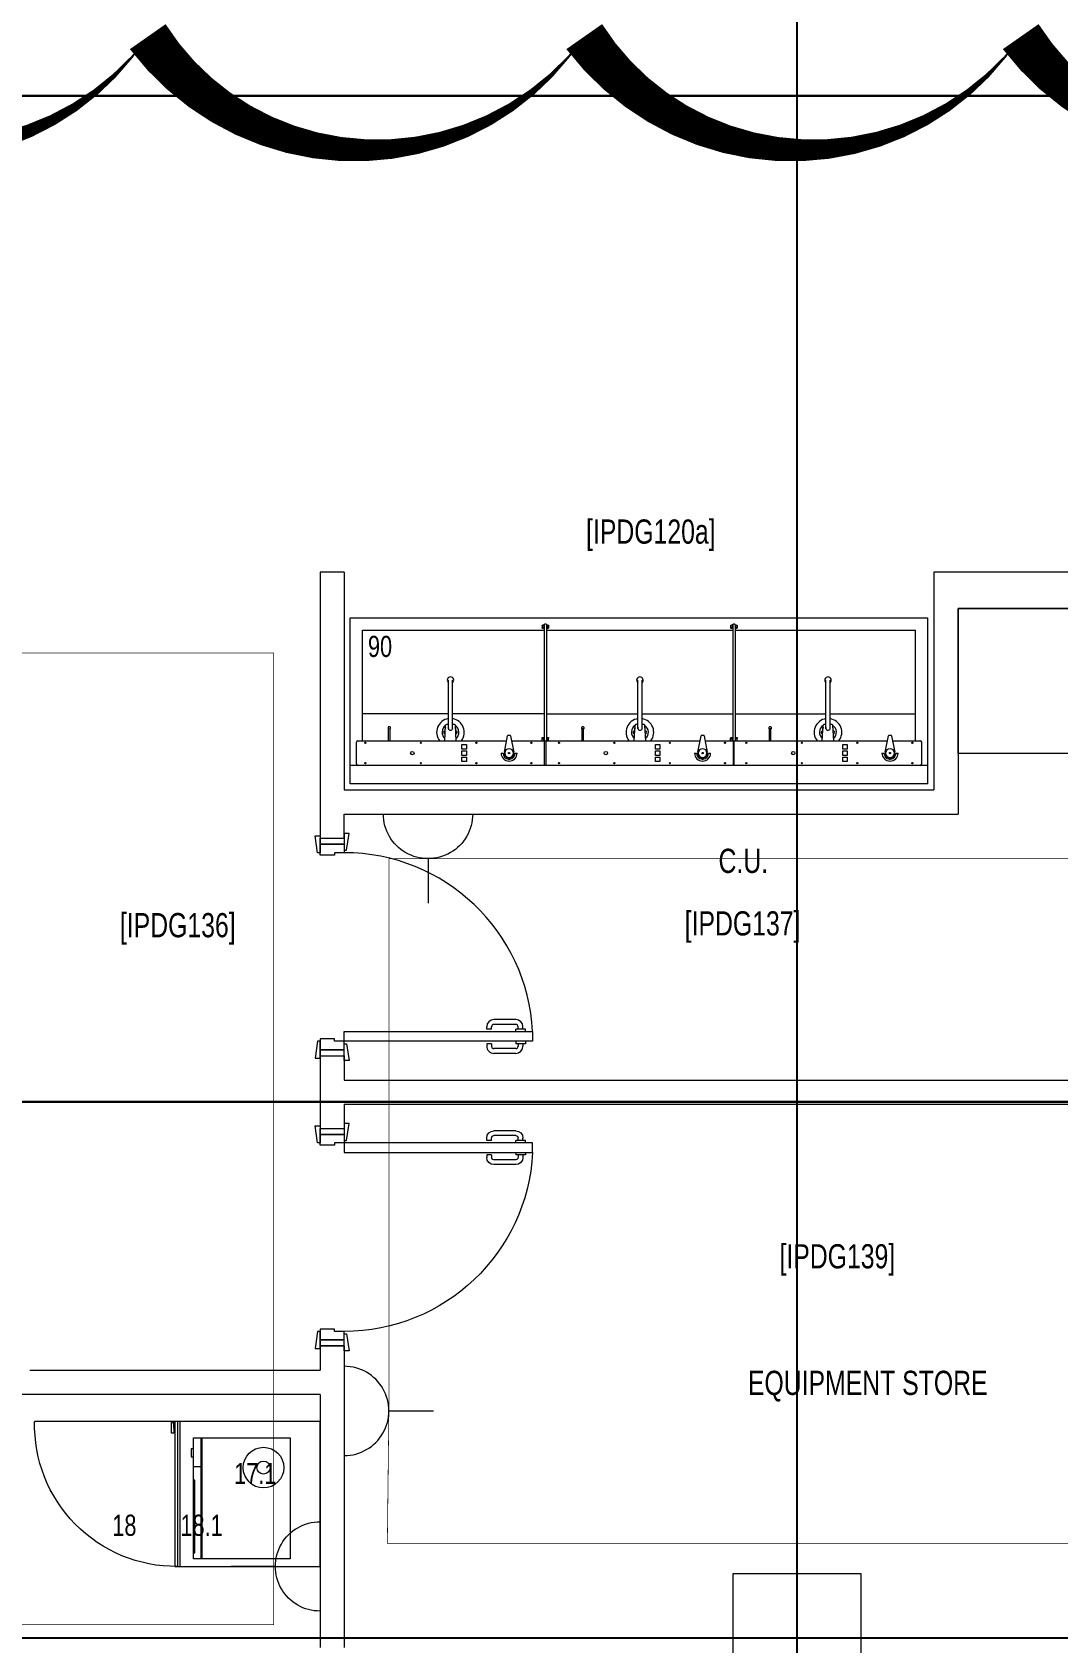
# Model space of a CAD drawing. Header units: metres. Extents: x 75097 to 220695, y -1557923 to -1361206.
# Drawn here: x 134001 to 138241, y -1411508 to -1404848 of the extents above; entities that cross this region are included whole.
import ezdxf

# ---------------------------------------------------------------- set-up
doc = ezdxf.new("R2010")
doc.units = ezdxf.units.M
doc.layers.get('0').update_dxf_attribs({"lineweight": 0})
for name, color, linetype, lineweight in [('A-100 - Copy$0$72_EGR_BASE_TEXT', 8, 'Continuous', 0), ('A-100 - Copy$0$Medical Equipment and Furniture', 8, 'Continuous', 0), ('A-100 - Copy$0$Medical Equipment and Furniture1', 8, 'Continuous', 5), ('A-100 - Copy$0$SANIT', 8, 'Continuous', 0), ('A-100 - Copy$0$Structure', 8, 'Continuous', 9), ('A-100 - Copy$0$Walls', 8, 'Continuous', 0), ('A-100 - Copy$0$Wooden Joinery', 8, 'Continuous', 0), ('E-LG', 245, 'Continuous', 30)]:
    doc.layers.add(name, color=color, linetype=linetype, lineweight=lineweight)
doc.layers.add('A-100 - Copy$0$axes', color=8, linetype='Continuous')
doc.layers.add('E-POWR', color=7, linetype='Continuous', lineweight=9, true_color=0x4e7e3e)
doc.layers.add('REV 01', color=7, linetype='Continuous', lineweight=0, true_color=0xe41b4d)
doc.styles.add('A-100 - Copy$0$X3G_ENTITY_257CFD', font='swisscl.ttf', dxfattribs={"height": 200})
doc.styles.add('A-100 - Copy$0$X3G_ENTITY_2587EA', font='swisscl.ttf', dxfattribs={"height": 200})

# ---------------------------------------------------------------- blocks, each defined once
blk = doc.blocks.new('NORMAL SOCKET')
at = {"layer": 'E-POWR'}
for p, q in [((0, 308), (0, 615)), ((-308, 0), (308, 0))]:
    blk.add_line(p, q, dxfattribs=at)
blk.add_ellipse((0, 0), major_axis=(33, 306), ratio=1, start_param=4.81904, end_param=7.960633, dxfattribs=at)
blk = doc.blocks.new('A-100 - Copy$0$Scrub')
at = {"layer": 'A-100 - Copy$0$SANIT'}
for p, q in [((-781500.9, -331908.5, 0), (-779112.9, -331908.5, 0)), ((-781500.9, -332594.4, 0), (-781500.9, -331908.5, 0)), ((-780707.7, -331940.4, 0), (-780707.7, -331949.1, 0)), ((-780701.3, -331940.4, 0), (-780701.3, -331949.1, 0)), ((-780699.1, -331937.3, 0), (-780699.1, -332416.6, 0)), ((-780689.6, -331937.3, 0), (-780689.6, -332416.6, 0)), ((-780687.3, -331940.4, 0), (-780687.3, -331949.1, 0)), ((-780681, -331940.4, 0), (-780681, -331949.1, 0)), ((-779928.2, -331940.4, 0), (-779928.2, -331949.1, 0)), ((-779921.9, -331940.4, 0), (-779921.9, -331949.1, 0)), ((-779919.6, -331937.3, 0), (-779919.6, -332416.6, 0)), ((-779910.1, -331937.3, 0), (-779910.1, -332416.6, 0)), ((-779907.9, -331940.4, 0), (-779907.9, -331949.1, 0)), ((-779901.5, -331940.4, 0), (-779901.5, -331949.1, 0)), ((-779112.9, -332594.4, 0), (-779112.9, -331908.5, 0)), ((-781450.1, -332416.6, 0), (-781450.1, -331959.3, 0)), ((-781450.1, -331959.3, 0), (-780699.1, -331959.3, 0)), ((-780689.6, -331959.3, 0), (-779919.6, -331959.3, 0)), ((-779910.1, -331959.3, 0), (-779163.7, -331959.3, 0)), ((-779163.7, -332416.6, 0), (-779163.7, -331959.3, 0)), ((-781095.3, -332366.9, 0), (-781095.3, -332166, 0)), ((-781077.8, -332366.3, 0), (-781077.8, -332166, 0)), ((-780312.1, -332366.9, 0), (-780312.1, -332166, 0)), ((-780294.6, -332366.3, 0), (-780294.6, -332166, 0)), ((-779534.5, -332366.9, 0), (-779534.5, -332166, 0)), ((-779517, -332366.3, 0), (-779517, -332166, 0)), ((-781095.3, -332305.4, 0), (-781450.1, -332305.4, 0)), ((-781110.3, -332416.6, 0), (-781106.6, -332352.1, 0)), ((-781095.3, -332349.1, 0), (-781103.4, -332349.1, 0)), ((-780699.1, -332305.4, 0), (-781077.8, -332305.4, 0)), ((-781069.7, -332349.1, 0), (-781077.8, -332349.1, 0)), ((-781062.8, -332416.6, 0), (-781066.5, -332352.1, 0)), ((-780689.6, -332305.4, 0), (-780312.1, -332305.4, 0)), ((-780327.1, -332416.6, 0), (-780323.4, -332352.1, 0)), ((-780312.1, -332349.1, 0), (-780320.2, -332349.1, 0)), ((-780294.6, -332305.4, 0), (-779919.6, -332305.4, 0)), ((-780286.5, -332349.1, 0), (-780294.6, -332349.1, 0)), ((-780279.6, -332416.6, 0), (-780283.3, -332352.1, 0)), ((-779910.1, -332305.4, 0), (-779534.5, -332305.4, 0)), ((-779549.5, -332416.6, 0), (-779545.8, -332352.1, 0)), ((-779534.5, -332349.1, 0), (-779542.6, -332349.1, 0)), ((-779517, -332305.4, 0), (-779163.7, -332305.4, 0)), ((-779508.9, -332349.1, 0), (-779517, -332349.1, 0)), ((-779502, -332416.6, 0), (-779505.7, -332352.1, 0)), ((-781469.2, -332416.6, 0), (-780854.7, -332416.6, 0)), ((-781343, -332416.6, 0), (-781343, -332364.5, 0)), ((-781336.7, -332416.6, 0), (-781336.7, -332364.5, 0)), ((-780863.9, -332463.6, 0), (-780850.7, -332395.7, 0)), ((-780839.5, -332394.6, 0), (-780849.3, -332394.6, 0)), ((-780838.1, -332395.7, 0), (-780824.9, -332463.6, 0)), ((-780834.1, -332416.6, 0), (-780698.2, -332416.6, 0)), ((-780707.7, -332415.1, 0), (-780707.7, -332405.2, 0)), ((-780701, -332415.1, 0), (-780701, -332405.2, 0)), ((-780699.1, -332416.6, 0), (-780689.6, -332416.6, 0)), ((-780697.8, -332518.2, 0), (-780697.8, -332416.6, 0)), ((-780690.9, -332518.2, 0), (-780690.9, -332416.6, 0)), ((-780690.4, -332416.6, 0), (-780054.5, -332416.6, 0)), ((-780687.3, -332415.1, 0), (-780687.3, -332405.2, 0)), ((-780680.7, -332415.1, 0), (-780680.7, -332405.2, 0)), ((-780542.8, -332416.6, 0), (-780542.8, -332364.5, 0)), ((-780536.4, -332416.6, 0), (-780536.4, -332364.5, 0)), ((-780063.6, -332463.6, 0), (-780050.5, -332395.7, 0)), ((-780039.3, -332394.6, 0), (-780049.1, -332394.6, 0)), ((-780037.9, -332395.7, 0), (-780024.7, -332463.6, 0)), ((-780033.8, -332416.6, 0), (-779919.5, -332416.6, 0)), ((-779928.2, -332415.1, 0), (-779928.2, -332405.2, 0)), ((-779921.6, -332415.1, 0), (-779921.6, -332405.2, 0)), ((-779919.6, -332416.6, 0), (-779910.1, -332416.6, 0)), ((-779916, -332518.2, 0), (-779916, -332416.6, 0)), ((-779915.6, -332416.6, 0), (-779279.7, -332416.6, 0)), ((-779913.2, -332518.2, 0), (-779913.2, -332416.6, 0)), ((-779907.9, -332415.1, 0), (-779907.9, -332405.2, 0)), ((-779901.2, -332415.1, 0), (-779901.2, -332405.2, 0)), ((-779768, -332416.6, 0), (-779768, -332364.5, 0)), ((-779761.6, -332416.6, 0), (-779761.6, -332364.5, 0)), ((-779288.8, -332463.6, 0), (-779275.6, -332395.7, 0)), ((-779264.4, -332394.6, 0), (-779274.2, -332394.6, 0)), ((-779263.1, -332395.7, 0), (-779249.9, -332463.6, 0)), ((-779259, -332416.6, 0), (-779144.7, -332416.6, 0)), ((-781475.5, -332511.8, 0), (-781475.5, -332422.9, 0)), ((-781475.5, -332511.8, 0), (-781475.5, -332422.9, 0)), ((-781039.7, -332451, 0), (-781039.7, -332432.2, 0)), ((-781039.7, -332432.2, 0), (-781021, -332432.2, 0)), ((-781021, -332451, 0), (-781039.7, -332451, 0)), ((-781039.7, -332476.8, 0), (-781039.7, -332458, 0)), ((-781039.7, -332458, 0), (-781021, -332458, 0)), ((-781021, -332476.8, 0), (-781039.7, -332476.8, 0)), ((-781039.7, -332483.8, 0), (-781021, -332483.8, 0)), ((-781039.7, -332502.6, 0), (-781039.7, -332483.8, 0)), ((-781021, -332432.2, 0), (-781021, -332451, 0)), ((-781021, -332458, 0), (-781021, -332476.8, 0)), ((-781021, -332483.8, 0), (-781021, -332502.6, 0)), ((-780877.7, -332467.4, 0), (-780869.4, -332467.4, 0)), ((-780846.8, -332493, 0), (-780847.4, -332488, 0)), ((-780842, -332493, 0), (-780841.4, -332488, 0)), ((-780819.4, -332467.4, 0), (-780811.2, -332467.4, 0)), ((-780239.5, -332432.2, 0), (-780220.7, -332432.2, 0)), ((-780239.5, -332451, 0), (-780239.5, -332432.2, 0)), ((-780220.7, -332451, 0), (-780239.5, -332451, 0)), ((-780239.5, -332476.8, 0), (-780239.5, -332458, 0)), ((-780239.5, -332458, 0), (-780220.7, -332458, 0)), ((-780220.7, -332476.8, 0), (-780239.5, -332476.8, 0)), ((-780239.5, -332502.6, 0), (-780239.5, -332483.8, 0)), ((-780239.5, -332483.8, 0), (-780220.7, -332483.8, 0)), ((-780220.7, -332432.2, 0), (-780220.7, -332451, 0)), ((-780220.7, -332458, 0), (-780220.7, -332476.8, 0)), ((-780220.7, -332483.8, 0), (-780220.7, -332502.6, 0)), ((-780077.4, -332467.4, 0), (-780069.2, -332467.4, 0)), ((-780046.6, -332493, 0), (-780047.2, -332488, 0)), ((-780041.8, -332493, 0), (-780041.2, -332488, 0)), ((-780019.2, -332467.4, 0), (-780010.9, -332467.4, 0)), ((-779913.2, -332511.8, 0), (-779913.2, -332422.9, 0)), ((-779464.7, -332451, 0), (-779464.7, -332432.2, 0)), ((-779464.7, -332432.2, 0), (-779445.9, -332432.2, 0)), ((-779445.9, -332451, 0), (-779464.7, -332451, 0)), ((-779464.7, -332476.8, 0), (-779464.7, -332458, 0)), ((-779464.7, -332458, 0), (-779445.9, -332458, 0)), ((-779445.9, -332476.8, 0), (-779464.7, -332476.8, 0)), ((-779464.7, -332502.6, 0), (-779464.7, -332483.8, 0)), ((-779464.7, -332483.8, 0), (-779445.9, -332483.8, 0)), ((-779445.9, -332432.2, 0), (-779445.9, -332451, 0)), ((-779445.9, -332458, 0), (-779445.9, -332476.8, 0)), ((-779445.9, -332483.8, 0), (-779445.9, -332502.6, 0)), ((-779302.6, -332467.4, 0), (-779294.4, -332467.4, 0)), ((-779271.8, -332493, 0), (-779272.4, -332488, 0)), ((-779266.9, -332493, 0), (-779266.3, -332488, 0)), ((-779244.3, -332467.4, 0), (-779236.1, -332467.4, 0)), ((-779138.3, -332511.8, 0), (-779138.3, -332422.9, 0)), ((-779138.3, -332511.8, 0), (-779138.3, -332422.9, 0)), ((-779112.9, -332518.2, 0), (-781500.9, -332518.2, 0)), ((-781021, -332502.6, 0), (-781039.7, -332502.6, 0)), ((-780843, -332493.9, 0), (-780845.8, -332493.9, 0)), ((-780220.7, -332502.6, 0), (-780239.5, -332502.6, 0)), ((-780042.8, -332493.9, 0), (-780045.6, -332493.9, 0)), ((-779445.9, -332502.6, 0), (-779464.7, -332502.6, 0)), ((-779268, -332493.9, 0), (-779270.7, -332493.9, 0)), ((-779112.9, -332594.4, 0), (-781500.9, -332594.4, 0))]:
    blk.add_line(p, q, dxfattribs=at)
at = {"layer": 'A-100 - Copy$0$SANIT', "elevation": 0}
for points in [[(-780707.7, -331940.4), (-780707.4, -331939.3, -0.103098), (-780706.8, -331938.4, -0.092589), (-780705.7, -331937.8), (-780704.5, -331937.6)], [(-780704.5, -331937.6), (-780703.3, -331937.8, -0.092589), (-780702.3, -331938.4, -0.103098), (-780701.6, -331939.3), (-780701.3, -331940.4)], [(-780699.1, -331937.3), (-780698.7, -331935.7, -0.103098), (-780697.7, -331934.4, -0.092589), (-780696.2, -331933.5), (-780694.3, -331933.1), (-780692.5, -331933.5, -0.092589), (-780691, -331934.4, -0.103098), (-780689.9, -331935.7), (-780689.6, -331937.3)], [(-780687.3, -331940.4), (-780687.1, -331939.3, -0.103098), (-780686.4, -331938.4, -0.092589), (-780685.4, -331937.8), (-780684.2, -331937.6)], [(-780684.2, -331937.6), (-780682.9, -331937.8, -0.092589), (-780681.9, -331938.4, -0.103098), (-780681.2, -331939.3), (-780681, -331940.4)], [(-779928.2, -331940.4), (-779928, -331939.3, -0.103098), (-779927.3, -331938.4, -0.092589), (-779926.3, -331937.8), (-779925.1, -331937.6)], [(-779925.1, -331937.6), (-779923.8, -331937.8, -0.092589), (-779922.8, -331938.4, -0.103098), (-779922.1, -331939.3), (-779921.9, -331940.4)], [(-779919.6, -331937.3), (-779919.3, -331935.7, -0.103098), (-779918.3, -331934.4, -0.092589), (-779916.7, -331933.5), (-779914.9, -331933.1), (-779913, -331933.5, -0.092589), (-779911.5, -331934.4, -0.103098), (-779910.5, -331935.7), (-779910.1, -331937.3)], [(-779907.9, -331940.4), (-779907.6, -331939.3, -0.103098), (-779907, -331938.4, -0.092589), (-779905.9, -331937.8), (-779904.7, -331937.6)], [(-779904.7, -331937.6), (-779903.5, -331937.8, -0.092589), (-779902.5, -331938.4, -0.103098), (-779901.8, -331939.3), (-779901.5, -331940.4)], [(-780707.2, -332416.6, -0.044297), (-780707.4, -332416.1), (-780707.7, -332415.1)], [(-780701, -332415.1), (-780701.3, -332416.1, -0.044297), (-780701.6, -332416.6, -0.092589)], [(-780686.8, -332416.6, -0.044297), (-780687.1, -332416.1), (-780687.3, -332415.1)], [(-780680.7, -332415.1), (-780680.9, -332416.1, -0.044297), (-780681.2, -332416.6, -0.092589)], [(-779927.7, -332416.6, -0.044297), (-779928, -332416.1), (-779928.2, -332415.1)], [(-779921.6, -332415.1), (-779921.8, -332416.1, -0.044297), (-779922.1, -332416.6, -0.092589)], [(-779907.4, -332416.6, -0.044297), (-779907.6, -332416.1), (-779907.9, -332415.1)], [(-779901.2, -332415.1), (-779901.5, -332416.1, -0.044297), (-779901.8, -332416.6, -0.092589)]]:
    blk.add_lwpolyline(points, format="xyb", dxfattribs=at)
for points in [[(-780704.5, -331946.4), (-780703.3, -331946.6, -0.092589), (-780702.3, -331947.2, -0.103098), (-780701.6, -331948.1), (-780701.3, -331949.1), (-780701.6, -331950.2, -0.103098), (-780702.3, -331951.1, -0.092589), (-780703.3, -331951.7), (-780704.5, -331951.9), (-780705.7, -331951.7, -0.092589), (-780706.8, -331951.1, -0.103098), (-780707.4, -331950.2), (-780707.7, -331949.1), (-780707.4, -331948.1, -0.103098), (-780706.8, -331947.2, -0.092589), (-780705.7, -331946.6)], [(-780684.2, -331946.4), (-780682.9, -331946.6, -0.092589), (-780681.9, -331947.2, -0.103098), (-780681.2, -331948.1), (-780681, -331949.1), (-780681.2, -331950.2, -0.103098), (-780681.9, -331951.1, -0.092589), (-780682.9, -331951.7), (-780684.2, -331951.9), (-780685.4, -331951.7, -0.092589), (-780686.4, -331951.1, -0.103098), (-780687.1, -331950.2), (-780687.3, -331949.1), (-780687.1, -331948.1, -0.103098), (-780686.4, -331947.2, -0.092589), (-780685.4, -331946.6)], [(-779925.1, -331946.4), (-779923.8, -331946.6, -0.092589), (-779922.8, -331947.2, -0.103098), (-779922.1, -331948.1), (-779921.9, -331949.1), (-779922.1, -331950.2, -0.103098), (-779922.8, -331951.1, -0.092589), (-779923.8, -331951.7), (-779925.1, -331951.9), (-779926.3, -331951.7, -0.092589), (-779927.3, -331951.1, -0.103098), (-779928, -331950.2), (-779928.2, -331949.1), (-779928, -331948.1, -0.103098), (-779927.3, -331947.2, -0.092589), (-779926.3, -331946.6)], [(-779904.7, -331946.4), (-779903.5, -331946.6, -0.092589), (-779902.5, -331947.2, -0.103098), (-779901.8, -331948.1), (-779901.5, -331949.1), (-779901.8, -331950.2, -0.103098), (-779902.5, -331951.1, -0.092589), (-779903.5, -331951.7), (-779904.7, -331951.9), (-779905.9, -331951.7, -0.092589), (-779907, -331951.1, -0.103098), (-779907.6, -331950.2), (-779907.9, -331949.1), (-779907.6, -331948.1, -0.103098), (-779907, -331947.2, -0.092589), (-779905.9, -331946.6)], [(-780704.4, -332408.1), (-780705.7, -332407.9, -0.092589), (-780706.7, -332407.3, -0.103098), (-780707.4, -332406.3), (-780707.7, -332405.2), (-780707.4, -332404.1, -0.103098), (-780706.7, -332403.2, -0.092589), (-780705.7, -332402.6), (-780704.4, -332402.4), (-780703.1, -332402.6, -0.092589), (-780702, -332403.2, -0.103098), (-780701.3, -332404.1), (-780701, -332405.2), (-780701.3, -332406.3, -0.103098), (-780702, -332407.3, -0.092589), (-780703.1, -332407.9)], [(-780684, -332408.1), (-780685.3, -332407.9, -0.092589), (-780686.4, -332407.3, -0.103098), (-780687.1, -332406.3), (-780687.3, -332405.2), (-780687.1, -332404.1, -0.103098), (-780686.4, -332403.2, -0.092589), (-780685.3, -332402.6), (-780684, -332402.4), (-780682.7, -332402.6, -0.092589), (-780681.7, -332403.2, -0.103098), (-780680.9, -332404.1), (-780680.7, -332405.2), (-780680.9, -332406.3, -0.103098), (-780681.7, -332407.3, -0.092589), (-780682.7, -332407.9)], [(-779924.9, -332408.1), (-779926.2, -332407.9, -0.092589), (-779927.3, -332407.3, -0.103098), (-779928, -332406.3), (-779928.2, -332405.2), (-779928, -332404.1, -0.103098), (-779927.3, -332403.2, -0.092589), (-779926.2, -332402.6), (-779924.9, -332402.4), (-779923.6, -332402.6, -0.092589), (-779922.6, -332403.2, -0.103098), (-779921.8, -332404.1), (-779921.6, -332405.2), (-779921.8, -332406.3, -0.103098), (-779922.6, -332407.3, -0.092589), (-779923.6, -332407.9)], [(-779904.6, -332408.1), (-779905.9, -332407.9, -0.092589), (-779906.9, -332407.3, -0.103098), (-779907.6, -332406.3), (-779907.9, -332405.2), (-779907.6, -332404.1, -0.103098), (-779906.9, -332403.2, -0.092589), (-779905.9, -332402.6), (-779904.6, -332402.4), (-779903.3, -332402.6, -0.092589), (-779902.2, -332403.2, -0.103098), (-779901.5, -332404.1), (-779901.2, -332405.2), (-779901.5, -332406.3, -0.103098), (-779902.2, -332407.3, -0.092589), (-779903.3, -332407.9)]]:
    blk.add_lwpolyline(points, format="xyb", close=True, dxfattribs=at)
at = {"layer": 'A-100 - Copy$0$SANIT'}
for centre, radius in [((-781438.5, -332425.3, 0), 2.55), ((-781244.4, -332467.4, 0), 7.03), ((-781209.1, -332425.3, 0), 2.55), ((-780979.7, -332425.3, 0), 2.55), ((-780844.4, -332467.4, 0), 2.54), ((-780752, -332425.3, 0), 2.55), ((-780638.3, -332425.3, 0), 2.55), ((-780444.2, -332467.4, 0), 7.03), ((-780408.9, -332425.3, 0), 2.55), ((-780179.5, -332425.3, 0), 2.55), ((-780044.2, -332467.4, 0), 2.54), ((-779951.7, -332425.3, 0), 2.55), ((-779863.5, -332425.3, 0), 2.55), ((-779669.4, -332467.4, 0), 7.03), ((-779634.1, -332425.3, 0), 2.55), ((-779404.7, -332425.3, 0), 2.55), ((-779269.3, -332467.4, 0), 2.54), ((-779176.9, -332425.3, 0), 2.55), ((-781438.5, -332509.4, 0), 2.55), ((-781209.1, -332509.4, 0), 2.55), ((-780979.7, -332509.4, 0), 2.55), ((-780752, -332509.4, 0), 2.55), ((-780638.3, -332509.4, 0), 2.55), ((-780408.9, -332509.4, 0), 2.55), ((-780179.5, -332509.4, 0), 2.55), ((-779951.7, -332509.4, 0), 2.55), ((-779863.5, -332509.4, 0), 2.55), ((-779634.1, -332509.4, 0), 2.55), ((-779404.7, -332509.4, 0), 2.55), ((-779176.9, -332509.4, 0), 2.55)]:
    blk.add_circle(centre, radius, dxfattribs=at)
for centre, radius, start, end in [((-781086.6, -332166.2, 0), 13.5, 310.37851, 229.62149), ((-780303.4, -332166.2, 0), 13.5, 310.37851, 229.62149), ((-779525.7, -332166.2, 0), 13.5, 310.37851, 229.62149), ((-781086.7, -332381.6, 0), 57.2, 98.70101, 217.73426), ((-781086.7, -332381.6, 0), 34.9, 124.87267, 228.46314), ((-781103.4, -332352.3, 0), 3.18, 90, 176.6679), ((-781086.7, -332381.6, 0), 34.9, 104.33235, 111.53683), ((-781086.7, -332381.6, 0), 57.2, 322.26574, 81.11222), ((-781086.7, -332381.6, 0), 34.9, 68.46317, 75.3557), ((-781069.7, -332352.3, 0), 3.18, 3.3321, 90), ((-781086.7, -332381.6, 0), 34.9, 311.92159, 54.74261), ((-780303.4, -332381.6, 0), 57.2, 98.70101, 217.73426), ((-780303.4, -332381.6, 0), 34.9, 124.87267, 228.46314), ((-780320.2, -332352.3, 0), 3.18, 90, 176.6679), ((-780303.4, -332381.6, 0), 34.9, 104.33235, 111.53683), ((-780303.4, -332381.6, 0), 57.2, 322.26574, 81.11222), ((-780303.4, -332381.6, 0), 34.9, 68.46317, 75.3557), ((-780286.5, -332352.3, 0), 3.18, 3.3321, 90), ((-780303.4, -332381.6, 0), 34.9, 311.92159, 54.74261), ((-779525.8, -332381.6, 0), 57.2, 98.70101, 217.73426), ((-779525.8, -332381.6, 0), 34.9, 124.87267, 228.46314), ((-779542.6, -332352.3, 0), 3.18, 90, 176.6679), ((-779525.8, -332381.6, 0), 34.9, 104.33235, 111.53683), ((-779525.8, -332381.6, 0), 57.2, 322.26574, 81.11222), ((-779525.8, -332381.6, 0), 34.9, 68.46317, 75.3557), ((-779508.9, -332352.3, 0), 3.18, 3.3321, 90), ((-779525.8, -332381.6, 0), 34.9, 311.92159, 54.74261), ((-781469.2, -332422.9, 0), 6.35, 90, 180), ((-781339.8, -332363.8, 0), 5.43, 305.75482, 234.24518), ((-781109.3, -332381.6, 0), 5.67, 76.70082, 276.63499), ((-781102.7, -332365.6, 0), 5.67, 142.70905, 210.62676), ((-781086.7, -332363.8, 0), 9.19, 160.16631, 16.11366), ((-781070.7, -332365.6, 0), 5.67, 332.85747, 33.80673), ((-781064, -332381.6, 0), 5.67, 265.24562, 101.41857), ((-780849.3, -332396, 0), 1.41, 90, 169.01197), ((-780839.5, -332396, 0), 1.41, 10.98803, 90), ((-780539.6, -332363.8, 0), 5.43, 305.75482, 234.24518), ((-780326.1, -332381.6, 0), 5.67, 76.70082, 276.63499), ((-780319.4, -332365.6, 0), 5.67, 142.70905, 210.62676), ((-780303.4, -332363.8, 0), 9.19, 160.16631, 16.11366), ((-780287.4, -332365.6, 0), 5.67, 332.85747, 33.80673), ((-780280.8, -332381.6, 0), 5.67, 265.24562, 101.41857), ((-780049.1, -332396, 0), 1.41, 90, 169.01197), ((-780039.3, -332396, 0), 1.41, 10.98803, 90), ((-779764.8, -332363.8, 0), 5.43, 305.75482, 234.24518), ((-779548.5, -332381.6, 0), 5.67, 76.70082, 276.63499), ((-779541.8, -332365.6, 0), 5.67, 142.70905, 210.62676), ((-779525.8, -332363.8, 0), 9.19, 160.16631, 16.11366), ((-779509.8, -332365.6, 0), 5.67, 332.85747, 33.80673), ((-779503.2, -332381.6, 0), 5.67, 265.24562, 101.41857), ((-779274.2, -332396, 0), 1.41, 90, 169.01197), ((-779264.4, -332396, 0), 1.41, 10.98803, 90), ((-779144.7, -332422.9, 0), 6.35, 0, 90), ((-780844.4, -332467.4, 0), 33.2, 180, 0), ((-780844.4, -332467.4, 0), 25, 180, 264.24334), ((-780844.4, -332467.4, 0), 19.8, 169.01197, 257.99605), ((-780844.4, -332467.4, 0), 18.1, 270, 269.68625), ((-780848.8, -332488.2, 0), 1.41, 6.77737, 77.99605), ((-780844.4, -332467.4, 0), 25, 275.75666, 0), ((-780840, -332488.2, 0), 1.41, 102.00395, 173.22263), ((-780844.4, -332467.4, 0), 19.8, 282.00395, 10.98803), ((-780044.2, -332467.4, 0), 33.2, 180, 0), ((-780044.2, -332467.4, 0), 25, 180, 264.24334), ((-780044.2, -332467.4, 0), 19.8, 169.01197, 257.99605), ((-780044.2, -332467.4, 0), 18.1, 270, 269.68625), ((-780048.6, -332488.2, 0), 1.41, 6.77737, 77.99605), ((-780044.2, -332467.4, 0), 25, 275.75666, 0), ((-780039.8, -332488.2, 0), 1.41, 102.00395, 173.22263), ((-780044.2, -332467.4, 0), 19.8, 282.00395, 10.98803), ((-779269.3, -332467.4, 0), 33.2, 180, 0), ((-779269.3, -332467.4, 0), 25, 180, 264.24334), ((-779269.3, -332467.4, 0), 19.8, 169.01197, 257.99605), ((-779269.3, -332467.4, 0), 18.1, 270, 269.68625), ((-779273.8, -332488.2, 0), 1.41, 6.77737, 77.99605), ((-779269.3, -332467.4, 0), 25, 275.75666, 0), ((-779264.9, -332488.2, 0), 1.41, 102.00395, 173.22263), ((-779269.3, -332467.4, 0), 19.8, 282.00395, 10.98803), ((-781469.2, -332511.8, 0), 6.35, 180, 270), ((-780845.8, -332492.9, 0), 1.05, 182.39678, 270), ((-780843, -332492.9, 0), 1.05, 270, 357.60322), ((-780045.6, -332492.9, 0), 1.05, 182.39678, 270), ((-780042.8, -332492.9, 0), 1.05, 270, 357.60322), ((-779270.7, -332492.9, 0), 1.05, 182.39678, 270), ((-779268, -332492.9, 0), 1.05, 270, 357.60322), ((-779144.7, -332511.8, 0), 6.35, 270, 0)]:
    blk.add_arc(centre, radius, start, end, dxfattribs=at)
blk = doc.blocks.new('A-100 - Copy$0$MICROWAVE')
at = {"layer": 'A-100 - Copy$0$Medical Equipment and Furniture1'}
for p, q in [((35.6435, -3.5463), (35.6435, -3.9463)), ((36.1435, -3.5463), (35.6435, -3.5463)), ((35.6435, -3.5771), (36.1435, -3.5771)), ((35.6435, -3.5783), (36.1435, -3.5783)), ((35.6435, -3.5796), (36.1435, -3.5796)), ((35.6435, -3.5808), (36.1435, -3.5808)), ((35.6883, -3.5368), (35.7218, -3.5368)), ((35.6883, -3.5463), (35.6883, -3.5368)), ((35.7218, -3.5463), (35.6883, -3.5463)), ((35.7218, -3.5368), (35.7218, -3.5463)), ((35.7624, -3.5463), (35.7624, -3.5771)), ((35.818, -3.5463), (36.1181, -3.5463)), ((35.818, -3.5523), (35.818, -3.5463)), ((36.1181, -3.5523), (35.818, -3.5523)), ((36.1181, -3.5463), (36.1181, -3.5523)), ((36.1435, -3.9463), (36.1435, -3.5463)), ((35.6435, -3.9463), (36.1435, -3.9463))]:
    blk.add_line(p, q, dxfattribs=at)
blk = doc.blocks.new('A-100 - Copy$0$UNDER COUNTER FRIDGE')
at = {"layer": 'A-100 - Copy$0$Medical Equipment and Furniture1', "ltscale": 10}
blk.add_line((35.575, -3.49), (35.575, -2.89), dxfattribs=at)
at = {"layer": 'A-100 - Copy$0$Medical Equipment and Furniture1'}
for p, q in [((35.575, -3.47), (36.175, -3.47)), ((35.575, -4.07), (35.575, -3.47)), ((35.575, -3.48), (36.175, -3.48)), ((35.575, -3.49), (36.175, -3.49)), ((36.175, -3.47), (36.175, -4.07)), ((36.175, -4.07), (35.575, -4.07))]:
    blk.add_line(p, q, dxfattribs=at)
for points in [[(35.58, -3.4648), (35.6243, -3.4648), (35.6243, -3.4564), (35.58, -3.4564)], [(35.58, -3.47), (35.6031, -3.47), (35.6031, -3.4648), (35.58, -3.4648)]]:
    blk.add_lwpolyline(points, close=True, dxfattribs=at)
at = {"layer": 'A-100 - Copy$0$Medical Equipment and Furniture1', "ltscale": 10}
blk.add_arc((35.5899, -3.475), 0.5852, 359.51044, 91.45249, dxfattribs=at)
blk = doc.blocks.new('A-100 - Copy$0$A$C72370EFE')
at = {"layer": 'A-100 - Copy$0$Wooden Joinery'}
for p, q in [((-0.01, -0.04), (-0.02, -0.04)), ((-0.01, -0.06), (-0.02, -0.06)), ((-0.01, -0.03), (-0.01, -0.07)), ((0, -0.03), (-0.01, -0.03)), ((0.04, -0.03), (0.05, -0.03)), ((0.05, -0.03), (0.05, -0.07)), ((0.05, -0.04), (0.06, -0.04)), ((0.05, -0.06), (0.06, -0.06)), ((-0.05, -0.07), (-0.05, -0.16)), ((-0.03, -0.07), (-0.03, -0.16)), ((0, -0.07), (-0.01, -0.07)), ((0.04, -0.07), (0.05, -0.07)), ((0.07, -0.07), (0.07, -0.16)), ((0.09, -0.07), (0.09, -0.16)), ((-0.01, -0.17), (-0.02, -0.17)), ((-0.01, -0.19), (-0.02, -0.19)), ((-0.01, -0.17), (-0.01, -0.19)), ((0.05, -0.17), (0.06, -0.17)), ((0.05, -0.17), (0.05, -0.19)), ((0.05, -0.19), (0.06, -0.19))]:
    blk.add_line(p, q, dxfattribs=at)
for centre, radius, start, end in [((-0.02, -0.07), 0.03, 90, 180), ((-0.02, -0.07), 0.01, 90, 180), ((0.06, -0.07), 0.03, 0, 90), ((0.06, -0.07), 0.01, 0, 90), ((-0.02, -0.16), 0.03, 180, 270), ((-0.02, -0.16), 0.01, 180, 270), ((0.06, -0.16), 0.01, 270, 0), ((0.06, -0.16), 0.03, 270, 0)]:
    blk.add_arc(centre, radius, start, end, dxfattribs=at)
blk = doc.blocks.new('A-100 - Copy$0$A$C41DF7AD3')
at = {"layer": 'A-100 - Copy$0$Wooden Joinery', "elevation": 0}
for points in [[(820, 780), (820, 1559), (860, 1559), (860, 780)], [(70, 780), (70, 790), (0, 800), (0, 780)], [(870, 780), (870, 790), (940, 800), (940, 780)], [(80, 680), (80, 670), (10, 660), (10, 680)], [(860, 680), (860, 670), (930, 660), (930, 680)]]:
    blk.add_lwpolyline(points, close=True, dxfattribs=at)
for points in [[(45, 780), (45, 680), (20, 680), (20, 780), (45, 780)], [(45, 780), (80, 780), (80, 740), (90, 740), (90, 680), (45, 680), (45, 780)], [(895, 780), (860, 780), (860, 740), (850, 740), (850, 680), (895, 680), (895, 780)], [(895, 780), (895, 680), (920, 680), (920, 780), (895, 780)]]:
    blk.add_lwpolyline(points, dxfattribs=at)
at = {"layer": 'A-100 - Copy$0$Wooden Joinery'}
blk.add_arc((860, 780, 0), 780, 92.9397, 180, dxfattribs=at)
at = {"layer": 'A-100 - Copy$0$Wooden Joinery', "xscale": 999.9999999998856, "yscale": 999.9999999998856, "zscale": 999.9999999998856}
blk.add_blockref('A-100 - Copy$0$A$C72370EFE', (820, 1559, 0), dxfattribs=at)
blk = doc.blocks.new('A-100 - Copy')
at = {"layer": 'A-100 - Copy$0$axes'}
for p, q in [((137163.3, -1477297.4, 0), (137163.3, -1387547.7, 0)), ((178940.3, -1411488.2, 2.4), (95846.6, -1411488.2, 2.4))]:
    blk.add_line(p, q, dxfattribs=at)
at = {"layer": 'A-100 - Copy$0$Medical Equipment and Furniture', "elevation": 0}
blk.add_lwpolyline([(137828.9, -1407230.6), (138928.9, -1407230.6), (138928.9, -1407830.6), (137828.9, -1407830.6), (137828.9, -1407230.6)], dxfattribs=at)
at = {"layer": 'A-100 - Copy$0$Medical Equipment and Furniture'}
for radius in [84, 27.1]:
    blk.add_circle((134957.2, -1410783.6), radius, dxfattribs=at)
at = {"layer": 'A-100 - Copy$0$Structure', "elevation": 0}
blk.add_lwpolyline([(136898.3, -1411752.7), (137428.3, -1411752.7), (137428.3, -1411222.7), (136898.3, -1411222.7)], close=True, dxfattribs=at)
at = {"layer": 'A-100 - Copy$0$Walls'}
for p, q in [((135290.9, -1407080.6, 0), (135190.9, -1407080.6, 0)), ((135190.9, -1407080.6, 0), (135190.9, -1408180.6, 0)), ((135290.9, -1407080.6, 0), (135290.9, -1407980.6, 0)), ((139763.3, -1407080.6, 0), (137728.9, -1407080.6, 0)), ((137728.9, -1407080.6, 0), (137728.9, -1407980.6, 0)), ((139513.3, -1407230.6, 0), (137828.9, -1407230.6, 0)), ((137828.9, -1407230.6, 0), (137828.9, -1408080.6, 0)), ((135290.9, -1407980.6, 0), (137728.9, -1407980.6, 0)), ((135290.9, -1408080.6, 0), (137828.9, -1408080.6, 0)), ((135290.9, -1408180.6, 0), (135290.9, -1408080.6, 0)), ((135190.9, -1408180.6, 0), (135290.9, -1408180.6, 0)), ((135190.9, -1409080.6, 0), (135290.9, -1409080.6, 0)), ((135190.9, -1409080.6, 0), (135190.9, -1409380.6, 0)), ((135290.9, -1409080.6, 0), (135290.9, -1409180.6, 0)), ((135290.9, -1409180.6, 0), (139513.3, -1409180.6, 0)), ((135290.9, -1409280.6, 0), (139513.3, -1409280.6, 0)), ((135290.9, -1409280.6, 0), (135290.9, -1409380.6, 0)), ((135190.9, -1409380.6, 0), (135290.9, -1409380.6, 0)), ((135190.9, -1410280.6, 0), (135290.9, -1410280.6, 0)), ((135190.9, -1410280.6, 0), (135190.9, -1410380.6, 0)), ((135290.9, -1410280.6, 0), (135190.9, -1410280.6, 0)), ((135290.9, -1410280.6, 0), (135290.9, -1411527.7, 0)), ((133990.9, -1410380.6, 0), (135190.9, -1410380.6, 0)), ((135190.9, -1410480.6, 0), (133890.9, -1410480.6, 0)), ((135190.9, -1410480.6, 0), (135190.9, -1411527.7, 0))]:
    blk.add_line(p, q, dxfattribs=at)
at = {"layer": 'A-100 - Copy$0$Medical Equipment and Furniture'}
blk.add_blockref('A-100 - Copy$0$Scrub', (916816.9, -1075361.2, 0), dxfattribs=at)
at = {"layer": 'A-100 - Copy$0$Medical Equipment and Furniture', "xscale": -1000.000000000003, "yscale": 1000.000000000003, "zscale": 1000, "rotation": 90}
for name in ['A-100 - Copy$0$UNDER COUNTER FRIDGE', 'A-100 - Copy$0$MICROWAVE']:
    blk.add_blockref(name, (131120.9, -1375017.2, 0), dxfattribs=at)
at = {"layer": 'A-100 - Copy$0$Wooden Joinery', "rotation": 270}
blk.add_blockref('A-100 - Copy$0$A$C41DF7AD3', (134510.9, -1408160.6, 0), dxfattribs=at)
at = {"layer": 'A-100 - Copy$0$Wooden Joinery', "xscale": -1, "rotation": 270}
blk.add_blockref('A-100 - Copy$0$A$C41DF7AD3', (134510.9, -1410300.6, 0), dxfattribs=at)
at = {"layer": 'A-100 - Copy$0$72_EGR_BASE_TEXT', "char_height": 100, "attachment_point": 2, "style": 'A-100 - Copy$0$X3G_ENTITY_2587EA'}
for s, insert in [('[IPDG120a]', (136558.6, -1406862.6)), ('C.U.', (136941, -1408224.3, 0)), ('[IPDG137]', (136937.9, -1408482.9)), ('[IPDG136]', (134602.6, -1408490.3)), ('[IPDG139]', (137329.9, -1409859.6, 0)), ('EQUIPMENT STORE', (137455.5, -1410383.1, 0))]:
    blk.add_mtext(s, dxfattribs=dict(at, insert=insert))
at = {"layer": 'A-100 - Copy$0$Medical Equipment and Furniture', "char_height": 87.47, "attachment_point": 2, "style": 'A-100 - Copy$0$X3G_ENTITY_257CFD'}
for s, insert in [('90', (135438.9, -1407343.8, -0.9)), ('17.1', (134923.1, -1410764.2, 0)), ('18', (134382, -1410978.3, 0)), ('18.1', (134701, -1410978.3, 0))]:
    blk.add_mtext(s, dxfattribs=dict(at, insert=insert))

msp = doc.modelspace()

# ---------------------------------------------------------------- linework, layer by layer
at = {"layer": 'E-LG', "color": 1}
msp.add_lwpolyline([(150505, -1410095.1), (150505, -1405110.5), (125427.3, -1405110.5), (125427.3, -1401960.3), (124946.7, -1401849.6), (125150.8, -1402096.7), (125150.8, -1404010.4), (124514.9, -1403969.8), (125156.2, -1404080.2), (125156.2, -1404482.1), (118933, -1404482.1), (118933, -1402076.9), (118651, -1402076.9), (118453, -1401944), (118240.9, -1402108.2), (116424, -1402108.2), (116424, -1403363.1), (116215, -1403702.6)], dxfattribs=at)
at = {"layer": 'E-LG', "color": 1, "elevation": 0}
msp.add_lwpolyline([(124395.1, -1407647.8), (124528.1, -1407798.6), (130983, -1407798.6), (130983, -1409352.8), (131058.2, -1409491.7), (131153.3, -1409271.3), (142717.1, -1409271.3), (142717.1, -1410428.7), (142929.8, -1410497.7), (142780, -1410333.4), (142780, -1409273), (166814.1, -1409273), (167013.9, -1409485.6)], dxfattribs=at)
at = {"layer": 'E-POWR', "const_width": 3}
for points in [[(158021.6, -1404865.6), (149853, -1404865.6), (149853, -1406891.3), (149552.3, -1406896), (149552.3, -1407414.6), (148985.8, -1407414.6), (148985.8, -1406896), (142926.4, -1406896), (142926.4, -1410117.7), (142934.3, -1411096.4), (135469.2, -1411096.4), (135475.5, -1410549.2), (135475.5, -1408265.2), (139123.8, -1408265.2), (139123.8, -1406896), (140664.3, -1406896), (140664.3, -1407415.2), (140944.1, -1407415.2)], [(129697, -1407415.2), (134998.6, -1407415.2), (134998.6, -1411433.3), (131055.1, -1411433.3), (131055.1, -1410563.8), (131528.5, -1410563.8), (131528.5, -1409547.4), (131054.8, -1409547.4), (131054.8, -1409860.5)]]:
    msp.add_lwpolyline(points, dxfattribs=at)

# ---------------------------------------------------------------- block references
at = {"layer": 'E-POWR', "color": 85, "yscale": 0.6, "zscale": 0.6}
for p, xscale, rotation in [((135637.5, -1408080.6, 0), -0.6, 180), ((135290.9, -1410549.2, 0), 0.6, 270), ((135190.9, -1411192.2, 0), -0.6, 90)]:
    msp.add_blockref('NORMAL SOCKET', p, dxfattribs=dict(at, xscale=xscale, rotation=rotation))

# ---------------------------------------------------------------- next in the draw order: block references
msp.add_blockref('A-100 - Copy', (0, 0))

# ---------------------------------------------------------------- next in the draw order: linework, layer by layer
at = {"layer": 'REV 01', "color": 3, "elevation": -2.4}
msp.add_lwpolyline([(143502.3, -1404865.6, 0, 180.5, -0.520567), (141697.6, -1404865.6, 0, 180.5, -0.520567), (139892.8, -1404865.7, 0, 180.5, -0.520567), (138088, -1404865.8, 0, 180.5, -0.520567), (136283.2, -1404865.8, 0, 180.5, -0.520567), (134478.4, -1404865.9, 0, 180.5, -0.520567), (132673.6, -1404866, 0, 180.5, -0.520567), (130868.9, -1404866.1, 0, 180.5, -0.520567), (129064.1, -1404866.1, 0, 180.5, -0.520567), (127259.3, -1404866.2, 0, 180.5, -0.520567), (126415.7, -1403906.3, 0, 180.5, -0.520567)], format="xyseb", dxfattribs=at)

doc.saveas('drawing.dxf')
